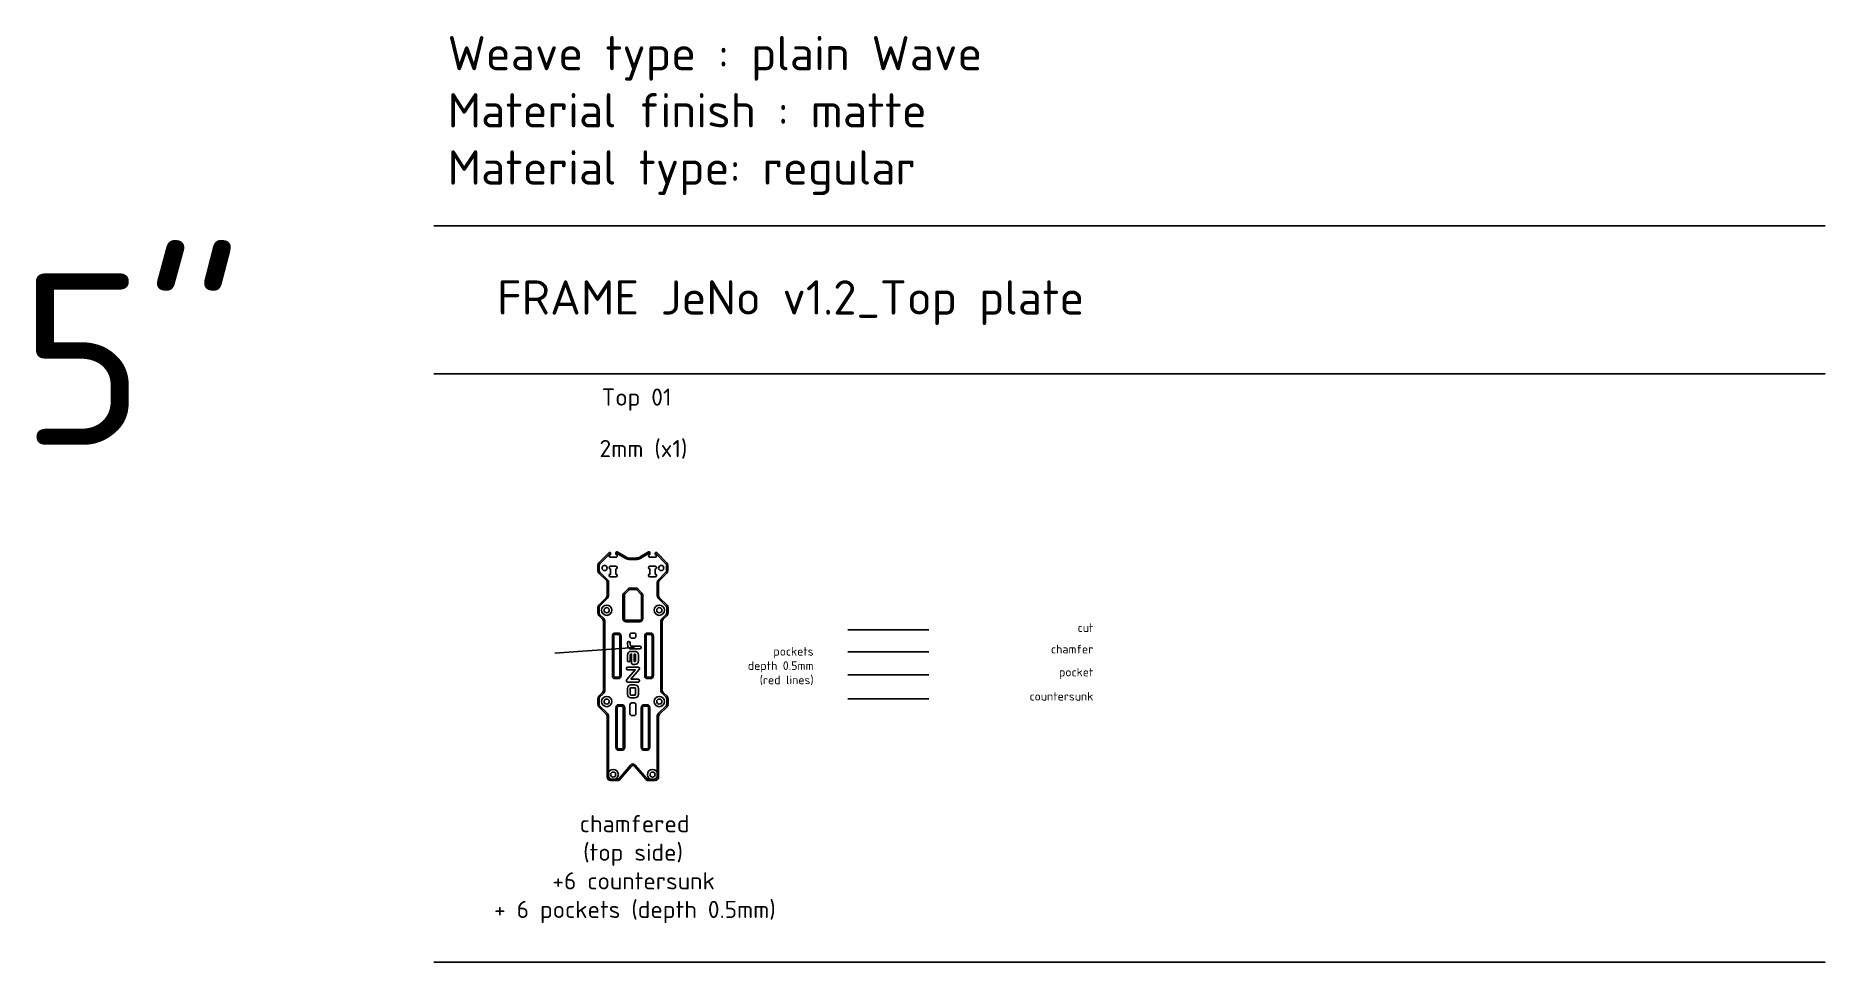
# Model space of a CAD drawing. Header units: millimetres. Extents: x -232 to 812, y 0 to 540.
import ezdxf

# ---------------------------------------------------------------- set-up
doc = ezdxf.new("R2010")
doc.units = ezdxf.units.MM
doc.linetypes.add('JIS_09_08', pattern=[10.75, 8, -0.55, 0.55, -0.55, 0.55, -0.55])
for name, color, linetype in [('Calque1', 150, 'Continuous'), ('Calque1_chamfered', 40, 'Continuous'), ('Calque1_countersunk', 90, 'Continuous'), ('Calque1_pocket', 10, 'Continuous')]:
    doc.layers.add(name, color=color, linetype=linetype)
doc.styles.get("Standard").update_dxf_attribs({"font": 'arial.ttf'})

msp = doc.modelspace()

# ---------------------------------------------------------------- linework, layer by layer
msp.add_line((117.1, 183.5), (70.6, 180.3))
at = {"layer": 'Calque1'}
for p, q in [((0, 429.5), (811.7, 429.5)), ((0, 343.2), (811.7, 343.2)), ((241.4, 193.9), (288.7, 193.9)), ((0, 0), (811.7, 0))]:
    msp.add_line(p, q, dxfattribs=at)
for points in [[(116.1, 114.8, 0.219685), (115.4, 114.5), (108.7, 106.7, -0.219685), (107.2, 106), (103.1, 106, -0.414214), (101.1, 108), (101.1, 143.2, 0.198912), (100.5, 144.7), (96.2, 149, -0.198912), (95.6, 150.4), (95.6, 153.6, -0.198912), (96.2, 155.1), (98.4, 157.3, 0.198912), (99, 158.7), (99, 198.6, 0.198912), (98.4, 200), (96.2, 202.3, -0.198912), (95.6, 203.7), (95.6, 206.9, -0.198912), (96.2, 208.3), (100.5, 212.6, 0.198912), (101.1, 214.1), (101.1, 221.7, 0.198912), (100.8, 222.4), (96.3, 226.9, -0.198912), (95.7, 228.3), (95.7, 229.9), (95.7, 231.5, -0.198912), (96.3, 232.9), (102.2, 238.9, -0.668179), (103.1, 238.5), (103.1, 237.8, 1), (103.1, 236.2), (106.2, 236.2, 1.000028), (106.2, 237.8), (106.2, 238.8, -0.58149), (107, 239.3), (111.9, 236.4, 0.134807), (114.5, 235.7), (116.1, 235.7)], [(116.1, 114.8, -0.219685), (116.9, 114.5), (123.6, 106.7, 0.219685), (125.1, 106), (129.1, 106, 0.414214), (131.1, 108), (131.1, 143.2, -0.198912), (131.7, 144.7), (136.1, 149, 0.198912), (136.6, 150.4), (136.6, 153.6, 0.198912), (136.1, 155.1), (133.8, 157.3, -0.198912), (133.2, 158.7), (133.2, 198.6, -0.198912), (133.8, 200), (136.1, 202.3, 0.198912), (136.6, 203.7), (136.6, 206.9, 0.198912), (136.1, 208.3), (131.7, 212.6, -0.198912), (131.1, 214.1), (131.1, 221.7, -0.198912), (131.4, 222.4), (135.9, 226.9, 0.198912), (136.5, 228.3), (136.5, 229.9), (136.5, 231.5, 0.198912), (135.9, 232.9), (130, 238.9, 0.668179), (129.1, 238.5), (129.1, 237.8, -1), (129.1, 236.2), (126, 236.2, -1.000028), (126, 237.8), (126, 238.8, 0.58149), (125.2, 239.3), (120.3, 236.4, -0.134807), (117.8, 235.7), (116.1, 235.7)]]:
    msp.add_lwpolyline(points, format="xyb", dxfattribs=at)
for points in [[(106.2, 224.8, 1), (106.2, 226.4), (106.2, 229.3, 1), (106.2, 230.9), (103.1, 230.9, 1), (103.1, 229.3), (103.1, 226.4, 1), (103.1, 224.8)], [(126, 224.8, -1), (126, 226.4), (126, 229.3, -1), (126, 230.9), (129.1, 230.9, -1), (129.1, 229.3), (129.1, 226.4, -1), (129.1, 224.8)], [(114.6, 217.4), (117.7, 217.4, -0.198912), (118.4, 217.2), (120.8, 214.7, -0.198912), (121.1, 214), (121.1, 200.4, -0.414214), (120.1, 199.4), (112.1, 199.4, -0.414214), (111.1, 200.4), (111.1, 214, -0.198912), (111.4, 214.7), (113.9, 217.2, -0.198912)], [(105.9, 191.2), (107.4, 191.2, -0.414214), (108.4, 190.2), (108.4, 167.2, -0.414214), (107.4, 166.2), (105.9, 166.2, -0.414214), (104.9, 167.2), (104.9, 190.2, -0.414214)], [(126.3, 191.2), (124.8, 191.2, 0.414214), (123.8, 190.2), (123.8, 167.2, 0.414214), (124.8, 166.2), (126.3, 166.2, 0.414214), (127.3, 167.2), (127.3, 190.2, 0.414214)], [(108, 149.4), (109.5, 149.4, -0.414214), (110.5, 148.4), (110.5, 125.4, -0.414214), (109.5, 124.4), (108, 124.4, -0.414214), (107, 125.4), (107, 148.4, -0.414214)], [(124.2, 149.4), (122.7, 149.4, 0.414214), (121.7, 148.4), (121.7, 125.4, 0.414214), (122.7, 124.4), (124.2, 124.4, 0.414214), (125.2, 125.4), (125.2, 148.4, 0.414214)]]:
    msp.add_lwpolyline(points, format="xyb", close=True, dxfattribs=at)
for centre in [(99.6, 229.9), (132.6, 229.9), (100.8, 205.3), (131.5, 205.3), (100.8, 152), (131.5, 152), (104.6, 109.4), (127.6, 109.4)]:
    msp.add_circle(centre, 1.5, dxfattribs=at)
at = {"layer": 'Calque1_chamfered'}
msp.add_line((241.4, 181.1), (288.7, 181.1), dxfattribs=at)
for points in [[(116.1, 115.6, 0.219685), (114.7, 115), (108.1, 107.2, -0.219685), (107.2, 106.8), (103.1, 106.8, -0.414214), (101.9, 108), (101.9, 143.2, 0.198912), (101.1, 145.2), (96.7, 149.6, -0.198912), (96.4, 150.4), (96.4, 153.6, -0.198912), (96.7, 154.5), (99, 156.7, 0.198912), (99.8, 158.7), (99.8, 198.6, 0.198912), (99, 200.6), (96.7, 202.8, -0.198912), (96.4, 203.7), (96.4, 206.9, -0.198912), (96.7, 207.7), (101.1, 212.1, 0.198912), (101.9, 214.1), (101.9, 221.7, 0.198912), (101.4, 222.9), (96.9, 227.5, -0.198912), (96.5, 228.3), (96.5, 229.9), (96.5, 231.5, -0.198912), (96.9, 232.4), (103.1, 238.6)], [(106.2, 238.8), (111.5, 235.7, 0.134807), (114.5, 234.9), (116.1, 234.9)], [(126, 238.8), (120.7, 235.7, -0.134807), (117.8, 234.9), (116.1, 234.9)], [(116.1, 115.6, -0.219685), (117.5, 115), (124.2, 107.2, 0.219685), (125.1, 106.8), (129.1, 106.8, 0.414214), (130.3, 108), (130.3, 143.2, -0.198912), (131.1, 145.2), (135.5, 149.6, 0.198912), (135.8, 150.4), (135.8, 153.6, 0.198912), (135.5, 154.5), (133.3, 156.7, -0.198912), (132.4, 158.7), (132.4, 198.6, -0.198912), (133.3, 200.6), (135.5, 202.8, 0.198912), (135.8, 203.7), (135.8, 206.9, 0.198912), (135.5, 207.7), (131.1, 212.1, -0.198912), (130.3, 214.1), (130.3, 221.7, -0.198912), (130.8, 222.9), (135.4, 227.5, 0.198912), (135.7, 228.3), (135.7, 229.9), (135.7, 231.5, 0.198912), (135.4, 232.4), (129.2, 238.6)]]:
    msp.add_lwpolyline(points, format="xyb", dxfattribs=at)
for points in [[(114.6, 218.2), (117.7, 218.2, -0.198912), (118.9, 217.7), (121.4, 215.3, -0.198912), (121.9, 214), (121.9, 200.4, -0.414214), (120.1, 198.6), (112.1, 198.6, -0.414214), (110.3, 200.4), (110.3, 214, -0.198912), (110.8, 215.3), (113.3, 217.7, -0.198912)], [(105.9, 192), (107.4, 192, -0.414214), (109.2, 190.2), (109.2, 167.2, -0.414214), (107.4, 165.4), (105.9, 165.4, -0.414214), (104.1, 167.2), (104.1, 190.2, -0.414214)], [(126.3, 192), (124.8, 192, 0.414214), (123, 190.2), (123, 167.2, 0.414214), (124.8, 165.4), (126.3, 165.4, 0.414214), (128.1, 167.2), (128.1, 190.2, 0.414214)], [(108, 150.2), (109.5, 150.2, -0.414214), (111.3, 148.4), (111.3, 125.4, -0.414214), (109.5, 123.6), (108, 123.6, -0.414214), (106.2, 125.4), (106.2, 148.4, -0.414214)], [(124.2, 150.2), (122.7, 150.2, 0.414214), (120.9, 148.4), (120.9, 125.4, 0.414214), (122.7, 123.6), (124.2, 123.6, 0.414214), (126, 125.4), (126, 148.4, 0.414214)]]:
    msp.add_lwpolyline(points, format="xyb", close=True, dxfattribs=at)
at = {"layer": 'Calque1_countersunk'}
msp.add_line((241.4, 153.6), (288.7, 153.6), dxfattribs=at)
for centre in [(100.8, 205.3), (131.5, 205.3), (100.8, 152), (131.5, 152), (104.6, 109.4), (127.6, 109.4)]:
    msp.add_circle(centre, 3, dxfattribs=at)
at = {"layer": 'Calque1_pocket'}
for p, q in [((112.9, 179.3), (112.9, 176)), ((114.5, 179.3), (114.5, 176)), ((117.3, 181.3), (114.9, 181.3)), ((117.7, 179.3), (117.7, 175.7)), ((119.3, 179.3), (119.3, 175.7)), ((113, 176), (112.9, 176)), ((113.1, 172.1), (119.2, 172.1)), ((119.8, 170.8), (114.9, 165)), ((241.4, 167.7), (288.7, 167.7)), ((112.9, 159.7), (112.9, 156.2)), ((114.5, 159.7), (114.5, 156.2)), ((114.9, 165), (119.2, 165)), ((117.3, 161.7), (114.9, 161.7)), ((117.3, 160.1), (114.9, 160.1)), ((117.7, 159.7), (117.7, 156.2)), ((119.3, 159.7), (119.3, 156.2)), ((117.3, 155.8), (114.9, 155.8)), ((117.3, 154.2), (114.9, 154.2))]:
    msp.add_line(p, q, dxfattribs=at)
for points in [[(115.4, 192), (116.9, 192, -0.414214), (117.9, 191), (117.9, 190, -0.414214), (116.9, 189), (115.4, 189, -0.414214), (114.4, 190), (114.4, 191, -0.414214)], [(115.4, 151.2), (116.9, 151.2, -0.414214), (117.9, 150.2), (117.9, 144.9, -0.414214), (116.9, 143.9), (115.4, 143.9, -0.414214), (114.4, 144.9), (114.4, 150.2, -0.414214)]]:
    msp.add_lwpolyline(points, format="xyb", close=True, dxfattribs=at)
for points in [[(120.1, 182.8), (114.9, 182.8, -0.245066), (113.4, 183.6, -0.113399), (113.1, 184.5, -0.037158), (112.9, 186.3, -0.049183)], [(120.1, 184.4), (114.9, 184.4, -0.245066), (114.7, 184.5, -0.113399), (114.7, 184.7, -0.037158), (114.5, 186.3)], [(114.9, 179.7), (115.3, 179.7), (115.3, 174.5, 0.414214), (116.1, 173.7), (117.3, 173.7)], [(113.1, 170.5), (117.5, 170.5), (112.5, 164.8, 0.640968), (113.1, 163.4), (119.2, 163.4)]]:
    msp.add_lwpolyline(points, format="xyb", dxfattribs=at)
msp.add_lwpolyline([(117.3, 179.7), (116.9, 179.7), (116.9, 175.3), (117.3, 175.3)], dxfattribs=at)
for centre, radius, start, end in [((113.7, 186.3), 0.8, 0.5299, 180.5299), ((114.9, 179.3), 2, 90, 180), ((114.9, 179.3), 0.4, 90, 180), ((117.3, 179.3), 2, 0, 90), ((117.3, 179.3), 0.4, 0, 90), ((120.1, 183.6), 0.8, 270, 90), ((113.1, 171.3), 0.8, 90, 270), ((113.7, 176), 0.787, 180, 0), ((117.3, 175.7), 2, 270, 0), ((117.3, 175.7), 0.4, 270, 0), ((119.2, 171.3), 0.8, 319.3657, 90), ((114.9, 159.7), 2, 90, 180), ((114.9, 159.7), 0.4, 90, 180), ((117.3, 159.7), 2, 0, 90), ((117.3, 159.7), 0.4, 0, 90), ((119.2, 164.2), 0.8, 270, 90), ((114.9, 156.2), 2, 180, 270), ((114.9, 156.2), 0.4, 180, 270), ((117.3, 156.2), 2, 270, 0), ((117.3, 156.2), 0.4, 270, 0)]:
    msp.add_arc(centre, radius, start, end, dxfattribs=at)

# ---------------------------------------------------------------- texts
at = {"linetype": 'JIS_09_08'}
for s, width, insert, char_height, attachment_point in [('{\\fISOCPEUR|b0|i0|c0|p34;Weave type : plain Wave\\PMaterial finish : matte\\PMaterial type: regular}', 327.756, (8, 540.2), 20, 1), ('{\\fISOCPEUR|b0|i0|c0|p34;5"}', 327.756, (-241.5, 401.8), 100, 1), ('{\\fISOCPEUR|b0|i0|c0|p34;FRAME JeNo v1.2_Top plate}', 689.507, (36.9, 397.7), 20, 1), ('{\\fISOCPEUR|b0|i0|c0|p34;Top 01}', 327.756, (97.9, 334.6), 10, 1), ('{\\fISOCPEUR|b0|i0|c0|p34;2mm (x1)}', 327.756, (96.6, 304.6), 10, 1), ('{\\fISOCPEUR|b0|i0|c0|p34;pockets \\Pdepth 0.5mm\\P(red lines) }', 327.756, (221.5, 183.8), 5, 3), ('\\pi133.87807;{\\fISOCPEUR|b0|i0|c0|p34;chamfered\\P\\pi135.87807;(top side)\\P\\pi117.87807;+6 countersunk\\P\\pi83.87807;+ 6 pockets (depth 0.5mm)}', 327.756, (-48.8, 85.8), 10, 1)]:
    msp.add_mtext_dynamic_manual_height_columns(s, width=width, gutter_width=12.5, heights=[0], dxfattribs=dict(at, insert=insert, char_height=char_height, attachment_point=attachment_point))
at = {"layer": 'Calque1', "insert": (384.7, 197.6), "char_height": 5, "attachment_point": 3}
msp.add_mtext_dynamic_manual_height_columns('{\\fISOCPEUR|b0|i0|c0|p34;cut}', width=327.756, gutter_width=12.5, heights=[0], dxfattribs=at)
at = {"layer": 'Calque1_chamfered', "insert": (384.7, 185.1), "char_height": 5, "attachment_point": 3}
msp.add_mtext_dynamic_manual_height_columns('{\\fISOCPEUR|b0|i0|c0|p34;chamfer}', width=327.756, gutter_width=12.5, heights=[0], dxfattribs=at)
at = {"layer": 'Calque1_countersunk', "insert": (384.7, 157.6), "char_height": 5, "attachment_point": 3}
msp.add_mtext_dynamic_manual_height_columns('{\\fISOCPEUR|b0|i0|c0|p34;countersunk}', width=327.756, gutter_width=12.5, heights=[0], dxfattribs=at)
at = {"layer": 'Calque1_pocket', "insert": (384.7, 171.7), "char_height": 5, "attachment_point": 3}
msp.add_mtext_dynamic_manual_height_columns('{\\fISOCPEUR|b0|i0|c0|p34;pocket}', width=327.756, gutter_width=12.5, heights=[0], dxfattribs=at)

doc.saveas('drawing.dxf')
